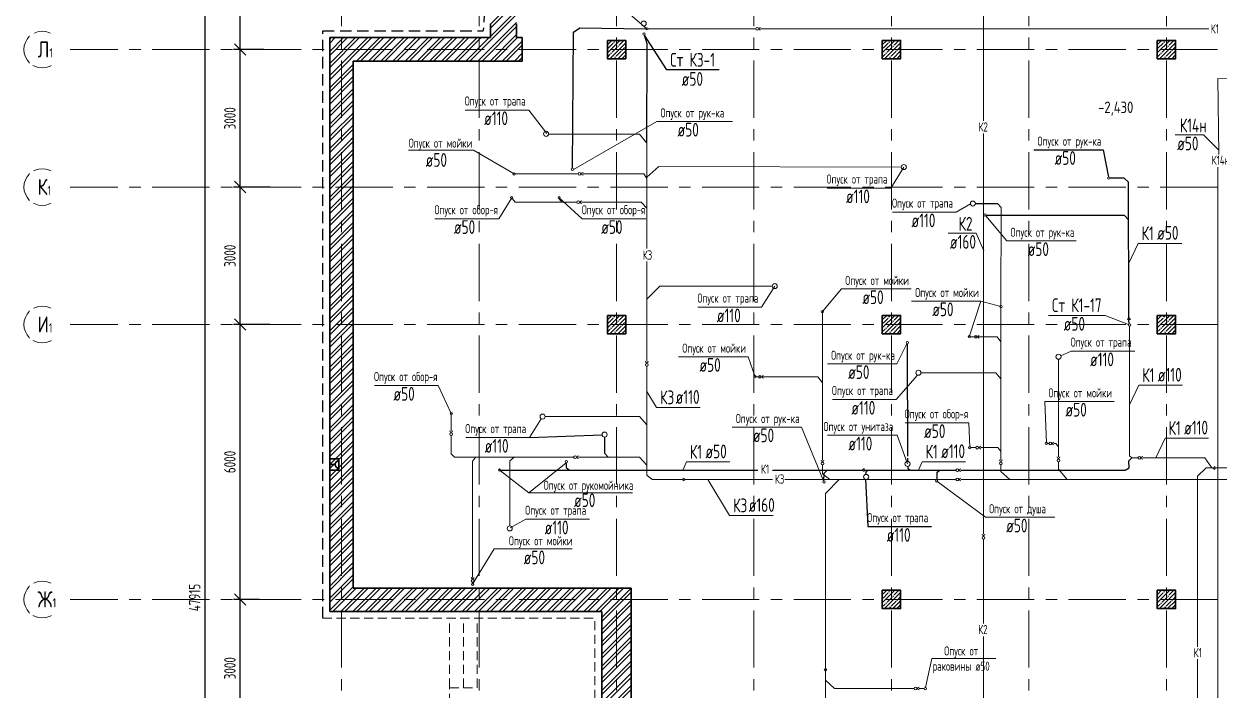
# Model space of a CAD drawing. Header units: millimetres. Extents: x -8689834 to 9419935, y -117443 to 166298.
# Drawn here: x -360106 to -334021, y 104623 to 119161 of the extents above; entities that cross this region are included whole.
import ezdxf
from ezdxf import colors
from ezdxf.entities.mleader import LeaderData, LeaderLine
from ezdxf.math import Vec2, Vec3

# ---------------------------------------------------------------- set-up
doc = ezdxf.new("R2010")
doc.units = ezdxf.units.MM
doc.header["$MEASUREMENT"] = 0
for name, pattern in [('ADSK_Штриховая_ш2 п1', [3, 2, -1]), ('CENTER', [2, 1.25, -0.25, 0.25, -0.25]), ('TRATTEGGIATA', [0.75, 0.5, -0.25])]:
    doc.linetypes.add(name, pattern=pattern)
doc.layers.get('0').update_dxf_attribs({"color": 250, "lineweight": 9})
for name, color, linetype, lineweight in [('АР_Колонны', 250, 'Continuous', 30), ('АР_Колонны Штрих', 250, 'Continuous', 5), ('АР_МосжилНии_Стены', 127, 'Continuous', 30), ('АР_Оси', 195, 'Continuous', 9), ('АР_Оси размеры', 164, 'Continuous', 9), ('АР_Отметки', 250, 'Continuous', 15), ('АР_тонкая линия', 250, 'Continuous', 0), ('АР_Штриховка кирпич', 250, 'Continuous', 9), ('ВК_канализация', 32, 'Continuous', 15), ('Подвал', 250, 'Continuous', 30)]:
    doc.layers.add(name, color=color, linetype=linetype, lineweight=lineweight)
doc.layers.add('АР_Кровля дорожки', color=245, linetype='Continuous')
doc.styles.add('ISOCPEUR', font='isocpeur.ttf', dxfattribs={"width": 0.7})
doc.styles.add('ГОСТ 2.304', font='isocpeur.ttf', dxfattribs={"width": 0.7})
doc.dimstyles.new('СПДС', dxfattribs={"dimscale": 100, "dimtxt": 2.5, "dimasz": 2.5, "dimexe": 1.5, "dimexo": 0, "dimgap": 1, "dimtad": 1, "dimdec": 0, "dimrnd": 1, "dimtxsty": 'ГОСТ 2.304', "dimblk": 'OBLIQUE', "dimcen": 2.5, "dimdle": 1.5, "dimadec": 0, "dimazin": 2, "dimtfac": 0.75, "dimtdec": 0, "dimtmove": 1, "dimatfit": 3, "dimfxl": 1, "dimtolj": 1, "dimarcsym": 1})

# ---------------------------------------------------------------- blocks, each defined once
blk = doc.blocks.new('_Oblique')
at = {"color": 0, "linetype": 'ByBlock', "lineweight": -2}
blk.add_line((-0.5, -0.5), (0.5, 0.5), dxfattribs=at)
blk = doc.blocks.new('*D4139')
at = {"layer": 'АР_Оси размеры', "color": 0, "lineweight": -2, "ltscale": 100, "transparency": 16777216}
for p, q in [((-355385, 103451), (-355385, 106751)), ((-354961, 106601), (-355535, 106601)), ((-354822, 103601), (-355535, 103601))]:
    blk.add_line(p, q, dxfattribs=at)
at = {"layer": 'АР_Оси размеры', "color": 0, "lineweight": -2, "ltscale": 100, "transparency": 16777216, "xscale": 250, "yscale": 250, "zscale": 250}
for p, rotation in [((-355385, 106601), 90), ((-355385, 103601), 270)]:
    blk.add_blockref('_Oblique', p, dxfattribs=dict(at, rotation=rotation))
at = {"layer": 'АР_Оси размеры', "color": 0, "ltscale": 100, "transparency": 16777216, "insert": (-355610, 105101), "char_height": 250, "attachment_point": 5, "rotation": 90, "style": 'ГОСТ 2.304'}
blk.add_mtext('\\A1;3000', dxfattribs=at)
blk = doc.blocks.new('*D4140')
at = {"layer": 'АР_Оси размеры', "color": 0, "lineweight": -2, "ltscale": 100, "transparency": 16777216}
for p, q in [((-355385, 106451), (-355385, 112751)), ((-354730, 112601), (-355535, 112601)), ((-354961, 106601), (-355535, 106601))]:
    blk.add_line(p, q, dxfattribs=at)
at = {"layer": 'АР_Оси размеры', "color": 0, "lineweight": -2, "ltscale": 100, "transparency": 16777216, "xscale": 250, "yscale": 250, "zscale": 250}
for p, rotation in [((-355385, 112601), 90), ((-355385, 106601), 270)]:
    blk.add_blockref('_Oblique', p, dxfattribs=dict(at, rotation=rotation))
at = {"layer": 'АР_Оси размеры', "color": 0, "ltscale": 100, "transparency": 16777216, "insert": (-355610, 109601), "char_height": 250, "attachment_point": 5, "rotation": 90, "style": 'ГОСТ 2.304'}
blk.add_mtext('\\A1;6000', dxfattribs=at)
blk = doc.blocks.new('*D4141')
at = {"layer": 'АР_Оси размеры', "color": 0, "lineweight": -2, "ltscale": 100, "transparency": 16777216}
for p, q in [((-354873, 115601), (-355535, 115601)), ((-355385, 112451), (-355385, 115751)), ((-354730, 112601), (-355535, 112601))]:
    blk.add_line(p, q, dxfattribs=at)
at = {"layer": 'АР_Оси размеры', "color": 0, "lineweight": -2, "ltscale": 100, "transparency": 16777216, "xscale": 250, "yscale": 250, "zscale": 250}
for p, rotation in [((-355385, 115601), 90), ((-355385, 112601), 270)]:
    blk.add_blockref('_Oblique', p, dxfattribs=dict(at, rotation=rotation))
at = {"layer": 'АР_Оси размеры', "color": 0, "ltscale": 100, "transparency": 16777216, "insert": (-355610, 114101), "char_height": 250, "attachment_point": 5, "rotation": 90, "style": 'ГОСТ 2.304'}
blk.add_mtext('\\A1;3000', dxfattribs=at)
blk = doc.blocks.new('*D4142')
at = {"layer": 'АР_Оси размеры', "color": 0, "lineweight": -2, "ltscale": 100, "transparency": 16777216}
for p, q in [((-355385, 115451), (-355385, 118751)), ((-354873, 118601), (-355535, 118601)), ((-354730, 115601), (-355535, 115601))]:
    blk.add_line(p, q, dxfattribs=at)
at = {"layer": 'АР_Оси размеры', "color": 0, "lineweight": -2, "ltscale": 100, "transparency": 16777216, "xscale": 250, "yscale": 250, "zscale": 250}
for p, rotation in [((-355385, 118601), 90), ((-355385, 115601), 270)]:
    blk.add_blockref('_Oblique', p, dxfattribs=dict(at, rotation=rotation))
at = {"layer": 'АР_Оси размеры', "color": 0, "ltscale": 100, "transparency": 16777216, "insert": (-355610, 117101), "char_height": 250, "attachment_point": 5, "rotation": 90, "style": 'ГОСТ 2.304'}
blk.add_mtext('\\A1;3000', dxfattribs=at)
blk = doc.blocks.new('*D4143')
at = {"layer": 'АР_Оси размеры', "color": 0, "lineweight": -2, "ltscale": 100, "transparency": 16777216}
for p, q in [((-354725, 121601), (-355535, 121601)), ((-355385, 118451), (-355385, 121751)), ((-354873, 118601), (-355535, 118601))]:
    blk.add_line(p, q, dxfattribs=at)
at = {"layer": 'АР_Оси размеры', "color": 0, "lineweight": -2, "ltscale": 100, "transparency": 16777216, "xscale": 250, "yscale": 250, "zscale": 250}
for p, rotation in [((-355385, 121601), 90), ((-355385, 118601), 270)]:
    blk.add_blockref('_Oblique', p, dxfattribs=dict(at, rotation=rotation))
at = {"layer": 'АР_Оси размеры', "color": 0, "ltscale": 100, "transparency": 16777216, "insert": (-355610, 120101), "char_height": 250, "attachment_point": 5, "rotation": 90, "style": 'ГОСТ 2.304'}
blk.add_mtext('\\A1;3000', dxfattribs=at)
blk = doc.blocks.new('*D4146')
at = {"layer": 'АР_Оси размеры', "color": 0, "lineweight": -2, "ltscale": 100, "transparency": 16777216}
for p, q in [((-356155, 130751), (-356155, 82536)), ((-356211, 130601), (-356005, 130601)), ((-356211, 82686), (-356005, 82686))]:
    blk.add_line(p, q, dxfattribs=at)
at = {"layer": 'АР_Оси размеры', "color": 0, "lineweight": -2, "ltscale": 100, "transparency": 16777216, "xscale": 250, "yscale": 250, "zscale": 250}
for p, rotation in [((-356155, 130601), 90), ((-356155, 82686), 270)]:
    blk.add_blockref('_Oblique', p, dxfattribs=dict(at, rotation=rotation))
at = {"layer": 'АР_Оси размеры', "color": 0, "ltscale": 100, "transparency": 16777216, "insert": (-356380, 106643), "char_height": 250, "attachment_point": 5, "rotation": 90, "style": 'ГОСТ 2.304'}
blk.add_mtext('\\A1;47915', dxfattribs=at)
blk = doc.blocks.new('_DotSmall')
at = {"color": 0, "linetype": 'ByBlock', "const_width": 0.5}
blk.add_lwpolyline([(-0.0625, 0, 1), (0.0625, 0, 1)], format="xyb", close=True, dxfattribs=at)
blk = doc.blocks.new('Подложка')
at = {"layer": 'АР_Колонны Штрих', "ltscale": 100}
h = blk.add_hatch(dxfattribs=at)
h.set_pattern_fill('ANSI35', scale=500)
h.set_pattern_definition([(45, (-1304424.17, 158672.16), (-88.388348, 88.388348), []), (45, (-1304335.78, 158672.16), (-88.388348, 88.388348), [156.25, -31.25, 0, -31.25])])
h.paths.add_polyline_path([(-346972.07, 118800.68), (-347372.07, 118800.68), (-347372.07, 118400.68), (-346972.07, 118400.68)])
h = blk.add_hatch(dxfattribs=at)
h.set_pattern_fill('ANSI35', scale=500)
h.set_pattern_definition([(45, (-1298424.17, 158672.16), (-88.388348, 88.388348), []), (45, (-1298335.78, 158672.16), (-88.388348, 88.388348), [156.25, -31.25, 0, -31.25])])
h.paths.add_polyline_path([(-340972.07, 118800.68), (-341372.07, 118800.68), (-341372.07, 118400.68), (-340972.07, 118400.68)])
h = blk.add_hatch(dxfattribs=at)
h.set_pattern_fill('ANSI35', scale=500)
h.set_pattern_definition([(45, (-1292424.17, 158672.16), (-88.388348, 88.388348), []), (45, (-1292335.78, 158672.16), (-88.388348, 88.388348), [156.25, -31.25, 0, -31.25])])
h.paths.add_polyline_path([(-334972.07, 118800.68), (-335372.07, 118800.68), (-335372.07, 118400.68), (-334972.07, 118400.68)])
h = blk.add_hatch(dxfattribs=at)
h.set_pattern_fill('ANSI35', scale=500)
h.set_pattern_definition([(45, (-1304424.17, 152672.16), (-88.388348, 88.388348), []), (45, (-1304335.78, 152672.16), (-88.388348, 88.388348), [156.25, -31.25, 0, -31.25])])
h.paths.add_polyline_path([(-346972.07, 112800.68), (-347372.07, 112800.68), (-347372.07, 112400.68), (-346972.07, 112400.68)])
h = blk.add_hatch(dxfattribs=at)
h.set_pattern_fill('ANSI35', scale=500)
h.set_pattern_definition([(45, (-1298424.17, 152672.16), (-88.388348, 88.388348), []), (45, (-1298335.78, 152672.16), (-88.388348, 88.388348), [156.25, -31.25, 0, -31.25])])
h.paths.add_polyline_path([(-340972.07, 112800.68), (-341372.07, 112800.68), (-341372.07, 112400.68), (-340972.07, 112400.68)])
h = blk.add_hatch(dxfattribs=at)
h.set_pattern_fill('ANSI35', scale=500)
h.set_pattern_definition([(45, (-1292424.17, 152672.16), (-88.388348, 88.388348), []), (45, (-1292335.78, 152672.16), (-88.388348, 88.388348), [156.25, -31.25, 0, -31.25])])
h.paths.add_polyline_path([(-334972.07, 112800.68), (-335372.07, 112800.68), (-335372.07, 112400.68), (-334972.07, 112400.68)])
h = blk.add_hatch(dxfattribs=at)
h.set_pattern_fill('ANSI35', scale=500)
h.set_pattern_definition([(45, (-1298424.17, 146672.16), (-88.388348, 88.388348), []), (45, (-1298335.78, 146672.16), (-88.388348, 88.388348), [156.25, -31.25, 0, -31.25])])
h.paths.add_polyline_path([(-340972.07, 106800.68), (-341372.07, 106800.68), (-341372.07, 106400.68), (-340972.07, 106400.68)])
h = blk.add_hatch(dxfattribs=at)
h.set_pattern_fill('ANSI35', scale=500)
h.set_pattern_definition([(45, (-1292424.17, 146672.16), (-88.388348, 88.388348), []), (45, (-1292335.78, 146672.16), (-88.388348, 88.388348), [156.25, -31.25, 0, -31.25])])
h.paths.add_polyline_path([(-334972.07, 106800.68), (-335372.07, 106800.68), (-335372.07, 106400.68), (-334972.07, 106400.68)])
at = {"layer": 'АР_Штриховка кирпич', "ltscale": 100}
h = blk.add_hatch(dxfattribs=at)
h.set_pattern_fill('ANSI32', scale=500)
h.paths.add_polyline_path([(-347172.07, 124324.5), (-347174.02, 124322.55), (-347452.15, 124600.68), (-347174.02, 124888.24), (-346891.18, 124605.39)], flags=16)
edge = h.paths.add_edge_path()
edge.add_line((-349232.07, 118860.68), (-349355.37, 118860.68))
edge.add_line((-349355.37, 118860.68), (-349355.37, 119160.68))
edge.add_arc((-341163.87, 118592.48), 8211.19, 93.967965, 176.032035, ccw=False)
edge.add_line((-341732.07, 126783.98), (-341732.07, 127350.91))
edge.add_arc((-341172.12, 118600.82), 8767.98, 93.661589, 123.745076)
edge.add_arc((-341172.07, 118600.68), 8768.12, 123.744822, 152.844957)
edge.add_arc((-341172.07, 118600.68), 8768.12, 152.844957, 176.338157)
edge.add_line((-349922.29, 119160.68), (-349922.29, 118860.68))
edge.add_line((-349922.29, 118860.68), (-353432.07, 118860.82))
edge.add_line((-353432.07, 118860.82), (-353432.07, 116760.02))
edge.add_line((-353432.07, 116760.02), (-353313.16, 116760.02))
edge.add_line((-353313.16, 116760.02), (-353313.16, 116644.08))
edge.add_line((-353313.16, 116644.08), (-352922.07, 116644.08))
edge.add_line((-352922.07, 116644.08), (-352922.07, 118350.68))
edge.add_line((-352922.07, 118350.68), (-349232.07, 118350.41))
edge.add_line((-349232.07, 118350.41), (-349232.07, 118860.68))
h = blk.add_hatch(dxfattribs=at)
h.set_pattern_fill('ANSI32', scale=500)
h.paths.add_polyline_path([(-352922.07, 116711.02), (-353313.16, 116711.02), (-353313.16, 116776.02), (-353432.07, 116776.02), (-353432.07, 107137.25), (-352922.07, 107137.25)])
h = blk.add_hatch(dxfattribs=at)
h.set_pattern_fill('ANSI32', scale=500)
h.paths.add_polyline_path([(-352922.07, 107275.68), (-353313.16, 107275.68), (-353313.16, 107340.68), (-353432.07, 107340.68), (-353432.07, 106340.68), (-347492.19, 106340.68), (-346852.19, 106850.68), (-352922.07, 106850.68)])
h = blk.add_hatch(dxfattribs=at)
h.set_pattern_fill('ANSI32', scale=500)
h.paths.add_polyline_path([(-347492.24, 102840.39), (-346852.14, 102840.39), (-346852.07, 106850.68), (-347492.19, 106340.68)])
h.paths.add_polyline_path([(-347492.1, 89148.64), (-346852.07, 89148.64), (-346852.14, 101675.39), (-347492.24, 101675.39)])
h.paths.add_polyline_path([(-346852.06, 87848.64), (-347492.08, 87848.64), (-347492.07, 83698.48), (-346852.07, 83698.48)])
at = {"color": 7, "linetype": 'TRATTEGGIATA', "ltscale": 500}
for p, q in [((-353582.07, 106190.68), (-353582.07, 119010.68)), ((-353582.07, 119010.68), (-350080.77, 119010.68))]:
    blk.add_line(p, q, dxfattribs=at)
blk.add_arc((-341172.07, 118600.68), 8918.12, 92.635033, 177.364966, dxfattribs=at)
at = {"layer": 'АР_Колонны', "color": 7, "ltscale": 100}
for points in [[(-347372.07, 118800.68), (-346972.07, 118800.68), (-346972.07, 118400.68), (-347372.07, 118400.68)], [(-341372.07, 118800.68), (-340972.07, 118800.68), (-340972.07, 118400.68), (-341372.07, 118400.68)], [(-335372.07, 118800.68), (-334972.07, 118800.68), (-334972.07, 118400.68), (-335372.07, 118400.68)], [(-347372.07, 112800.68), (-346972.07, 112800.68), (-346972.07, 112400.68), (-347372.07, 112400.68)], [(-341372.07, 112800.68), (-340972.07, 112800.68), (-340972.07, 112400.68), (-341372.07, 112400.68)], [(-335372.07, 112800.68), (-334972.07, 112800.68), (-334972.07, 112400.68), (-335372.07, 112400.68)], [(-341372.07, 106800.68), (-340972.07, 106800.68), (-340972.07, 106400.68), (-341372.07, 106400.68)], [(-335372.07, 106800.68), (-334972.07, 106800.68), (-334972.07, 106400.68), (-335372.07, 106400.68)]]:
    blk.add_lwpolyline(points, close=True, dxfattribs=at)
at = {"layer": 'АР_МосжилНии_Стены', "color": 7, "ltscale": 100}
for p, q in [((-353432.07, 116499.05), (-353432.07, 118860.68)), ((-353432.07, 118860.68), (-349922.29, 118860.68)), ((-349355.37, 118860.68), (-349232.07, 118860.68)), ((-349232.07, 118350.68), (-349232.07, 118860.68)), ((-352922.07, 116564.05), (-352922.07, 118350.68)), ((-352922.07, 118350.68), (-349232.07, 118350.68)), ((-353432.07, 107095.23), (-353432.07, 116776.02)), ((-352922.07, 107160.23), (-352922.07, 116711.02)), ((-353432.07, 106340.68), (-353432.07, 107340.68)), ((-352922.07, 106850.68), (-352922.07, 107275.68)), ((-352922.07, 106850.68), (-346852.19, 106850.68)), ((-346852.19, 102840.39), (-346852.19, 106850.68)), ((-353432.07, 106340.68), (-347492.19, 106340.68)), ((-347492.19, 102840.39), (-347492.19, 106340.68))]:
    blk.add_line(p, q, dxfattribs=at)
for points in [[(-349922.29, 119160.68), (-349922.29, 118860.68)], [(-349355.37, 119160.68), (-349355.37, 118860.68)]]:
    blk.add_lwpolyline(points, dxfattribs=at)
blk.add_lwpolyline([(-353232.52, 109420.72), (-353232.52, 109671.05), (-353432.07, 109671.05), (-353432.07, 109420.72)], close=True, dxfattribs=at)
at = {"layer": 'АР_Оси', "color": 7, "linetype": 'CENTER', "ltscale": 1000}
for p, q in [((-353172.07, 134363.15), (-353172.07, 78630.8)), ((-350172.07, 134363.15), (-350172.07, 78630.8)), ((-347172.07, 134363.15), (-347172.07, 78630.8)), ((-344172.07, 134363.15), (-344172.07, 78630.8)), ((-341172.07, 134363.15), (-341172.07, 78630.8)), ((-338172.07, 134363.15), (-338172.07, 78630.8)), ((-335172.07, 134363.15), (-335172.07, 78630.8)), ((-359305.77, 118600.68), (-276127.36, 118600.68)), ((-359305.77, 115600.68), (-276127.36, 115600.68)), ((-359305.77, 112600.68), (-276127.36, 112600.68)), ((-359305.77, 106600.68), (-276127.36, 106600.68))]:
    blk.add_line(p, q, dxfattribs=at)
at = {"layer": 'АР_Оси', "color": 7, "ltscale": 0.5}
for centre in [(-359705.77, 118600.68), (-359705.77, 115600.68), (-359705.77, 112600.68), (-359705.77, 106600.68)]:
    blk.add_circle(centre, 400, dxfattribs=at)
at = {"layer": 'АР_тонкая линия', "color": 7, "linetype": 'ADSK_Штриховая_ш2 п1', "ltscale": 100}
for p in [(-353582.07, 106190.68), (-347642.19, 103230.27, 0.38)]:
    blk.add_line(p, (-347642.19, 106190.68, 0), dxfattribs=at)
for points in [[(-350814.02, 104676.25), (-350814.02, 106175.62)], [(-350814.02, 101345.36), (-350814.02, 104676.25), (-350212.88, 104676.25), (-350212.88, 106175.62)], [(-350513.45, 104676.25), (-350513.45, 106175.62)]]:
    blk.add_lwpolyline(points, dxfattribs=at)
at = {"layer": 'Подвал', "color": 7, "ltscale": 100}
blk.add_line((-353313.25, 109545.88), (-353432.07, 109545.88), dxfattribs=at)
blk.add_arc((-353232.52, 109545.88), 80.73, 90, 270, dxfattribs=at)
at = {"layer": 'АР_Оси размеры', "color": 7, "ltscale": 100}
for base, p1, p2, picture, middle in [((-356155.32, 82685.68), (-356211.13, 130600.68), (-356211.13, 82685.68), '*D4146', (-356380.32, 106643.18)), ((-355384.75, 121600.68), (-354873.49, 118600.68), (-354725.31, 121600.68), '*D4143', (-355609.75, 120100.68)), ((-355384.75, 118600.68), (-354730.48, 115600.68), (-354873.49, 118600.68), '*D4142', (-355609.75, 117100.68)), ((-355384.75, 115600.68), (-354730.48, 112600.68), (-354873.49, 115600.68), '*D4141', (-355609.75, 114100.68)), ((-355384.75, 112600.68), (-354961.27, 106600.68), (-354730.48, 112600.68), '*D4140', (-355609.75, 109600.68)), ((-355384.75, 106600.68), (-354821.78, 103600.68), (-354961.27, 106600.68), '*D4139', (-355609.75, 105100.68))]:
    dim = blk.add_linear_dim(base=base, p1=p1, p2=p2, angle=90, dimstyle='СПДС', dxfattribs=at)
    dim.commit()
    dim.dimension.update_dxf_attribs({"geometry": picture, "text_midpoint": middle})
at = {"layer": 'АР_Отметки', "color": 7}
ml = blk.add_multileader_mtext('Standard', dxfattribs=at)
ml.set_content('{\\W0.8;-2,430}', color=7, style='ISOCPEUR')
ml.set_leader_properties(color=256, linetype='Continuous', lineweight=-1)
ml.set_arrow_properties(name='DOTSMALL')
ml.build(insert=Vec2(0, 0))
ml.multileader.update_dxf_attribs({"has_text_frame": 1, "text_left_attachment_type": 4, "text_right_attachment_type": 4, "dogleg_length": 100, "arrow_head_size": 180})
ctx = ml.context
ctx.base_point, ctx.char_height, ctx.arrow_head_size, ctx.landing_gap_size, ctx.plane_origin = Vec3(-336711.89, 117132.66), 250, 180, 50, Vec3(-335659.19, 115477.48)
ctx.left_attachment, ctx.right_attachment = 4, 4
notes = []
notes.append((ctx, [(0, (0, 0, 0), (0, 0), (1, 0), 1, [])]))
ctx.mtext.insert, ctx.mtext.width, ctx.mtext.line_spacing_style, ctx.mtext.flow_direction = Vec3(-336661.89, 117465.99), 852.697, 2, 5
for ctx, leaders in notes:
    for number, flags, end, landing, length, lines in leaders:
        leader = LeaderData()
        leader.index, (leader.has_last_leader_line, leader.has_dogleg_vector, leader.attachment_direction) = number, flags
        leader.last_leader_point, leader.dogleg_vector, leader.dogleg_length = Vec3(end), Vec3(landing), length
        for number, points, colour, breaks in lines:
            line = LeaderLine()
            line.index, line.vertices, line.color, line.breaks = number, Vec3.list(points), colors.encode_raw_color(colour), breaks
            leader.lines.append(line)
        ctx.leaders.append(leader)
at = {"layer": 'АР_Оси', "color": 7, "char_height": 350, "width": 528.8202, "attachment_point": 1, "line_spacing_factor": 1.149209, "style": 'ГОСТ 2.304', "bg_fill": 2}
for s, insert in [('{\\W0.8;Л\\H0.57143x;1}', (-359805.59, 118778.46)), ('{\\W0.8;К\\H0.57143x;1}', (-359805.59, 115778.46)), ('{\\W0.8;И\\H0.57143x;1}', (-359805.59, 112778.46)), ('{\\W0.8;Ж\\H0.57143x;1}', (-359805.59, 106778.46))]:
    blk.add_mtext(s, dxfattribs=dict(at, insert=insert))

msp = doc.modelspace()

# ---------------------------------------------------------------- block references
at = {"layer": 'АР_Кровля дорожки', "color": 7}
msp.add_blockref('Подложка', (0, 0), dxfattribs=at)

# ---------------------------------------------------------------- next in the draw order: linework, layer by layer
at = {"layer": 'АР_Кровля дорожки', "color": 244, "ltscale": 500, "true_color": 0x991b1e}
for points in [[(-348135.2, 116015), (-348114.6, 118982.3), (-347971.6, 119073.6), (-346534.5, 119053.2)], [(-335987.8, 112755.4), (-335996.3, 115704.6), (-336095.3, 115792.9), (-336404.3, 115792.6)], [(-339106.7, 114990.7), (-336089.6, 114986.4), (-335993.9, 114881)], [(-335987.4, 112612.4), (-335987.7, 112708)], [(-340830.1, 112177.8), (-340822.1, 109729.5)], [(-340822, 109682.1), (-340821.8, 109613.2)], [(-339656.8, 109424.5), (-336070.7, 109424.8), (-335985.7, 109476.5), (-335987.9, 109624.6), (-335925.4, 109690.9)], [(-349725.7, 109423), (-344086.1, 109423.8)], [(-343769.1, 109423.8), (-341814, 109424.1)], [(-342646, 109189.5), (-342644, 109359.4), (-342578.4, 109424)], [(-341766.7, 109424.1), (-339764.2, 109424.3)], [(-340817.5, 109503.3), (-340817.2, 109466.3), (-340765.8, 109424.2)], [(-340174.7, 109208.3), (-340173.2, 109378.3), (-340118.3, 109424.3)]]:
    msp.add_lwpolyline(points, dxfattribs=at)
at = {"layer": 'АР_Кровля дорожки', "color": 30, "ltscale": 500, "true_color": 0xf26722}
for points in [[(-346510.3, 116557.7), (-346505.1, 118723.6), (-346564.9, 118914.8)], [(-339339.9, 115240.4), (-338860.8, 115238.8), (-338780.8, 115152.2)], [(-347432.9, 110143), (-347432.5, 109793.8), (-347351.4, 109705.8)]]:
    msp.add_lwpolyline(points, dxfattribs=at)
at = {"layer": 'АР_Кровля дорожки', "color": 7, "ltscale": 500}
for points in [[(-344932.8, 118156), (-346077.6, 118156), (-346559, 118917.5)], [(-338065.7, 116415), (-336550.3, 116415), (-336434, 115818.8)], [(-349072.8, 110133.1), (-347487.9, 110195.9)]]:
    msp.add_lwpolyline(points, dxfattribs=at)
at = {"layer": 'АР_Кровля дорожки', "color": 244, "ltscale": 500, "true_color": 0x991b1e}
for points, elevation in [([(-348272.4, 109580.7), (-348273.5, 109482.4), (-348198.4, 109423.2)], 0), ([(-341727.7, 109330.7), (-341727.5, 109380.3), (-341689, 109424.1)], 171.1)]:
    msp.add_lwpolyline(points, dxfattribs=dict(at, elevation=elevation))
at = {"layer": 'АР_Кровля дорожки', "color": 7, "ltscale": 500, "elevation": 171.1}
msp.add_lwpolyline([(-341738.6, 109222.7), (-341689.3, 108190.4), (-340299.2, 108190.4)], dxfattribs=at)
at = {"layer": 'ВК_канализация', "color": 18, "lineweight": 13, "ltscale": 500, "true_color": 0x000000}
for points in [[(-348377.4, 119671.3), (-347232.5, 119671.3), (-346509.5, 119052.9)], [(-348110.8, 115985.7), (-346293.9, 117032.8), (-344642.4, 117032.8)], [(-341148.3, 115053.1), (-339758.1, 115053.1), (-339449.7, 115236.2)], [(-339115.6, 114971.7), (-338653.3, 114426.8), (-337138, 114426.8)], [(-339937.7, 114591.7), (-339320.7, 114591.7), (-339153, 114206.6)], [(-334837.2, 114371.1), (-335789.7, 114371.1), (-335992.5, 113943.2)], [(-345396, 112980.5), (-344005.8, 112980.5), (-343719.6, 113438.3)], [(-342679.2, 112882.1), (-342260.7, 113376.7), (-340745.4, 113376.7)], [(-338783.3, 112992.4), (-339220, 113112.2), (-340735.3, 113112.2)], [(-339220, 113112.2), (-339472.4, 112334.5)], [(-337744.8, 112800.4), (-336510.8, 112800.4), (-335997.8, 112600.1)], [(-335956.2, 112708.1), (-336019.2, 112707.9), (-335987.9, 112755.4), (-335956.2, 112708.1)], [(-340838.9, 112180.1), (-341055, 111743.3), (-342570.3, 111743.3)], [(-335861.1, 112019.5), (-337251.2, 112019.5), (-337476.3, 111920.6)], [(-344149.9, 111461.3), (-344301, 111898.8), (-345816.3, 111898.8)], [(-342460.3, 110964.3), (-341070.1, 110964.3), (-340606.8, 111498.2)], [(-345345.7, 110790.1), (-346298.2, 110790.1), (-346510.3, 111141.3)], [(-334823.3, 111275.7), (-335775.8, 111275.7), (-335978.6, 110847.7)], [(-337784.6, 110014.8), (-337827.6, 110922.3), (-336312.3, 110922.3)], [(-350462.9, 110133.1), (-349072.8, 110133.1), (-348815.7, 110544.3)], [(-342653, 109187.7), (-343135, 110362.5), (-344650.3, 110362.5)], [(-340821.6, 109558.2), (-341050.3, 110184), (-342565.7, 110184)], [(-334249.5, 110121.3), (-335202, 110121.3), (-335404.9, 109693.3)], [(-344695.8, 109601.3), (-345648.4, 109601.3), (-345727.6, 109419.4)], [(-334117.1, 109501.7), (-334117.1, 109438.7), (-334164.4, 109470.2), (-334117.1, 109501.7)], [(-343751.9, 108432.2), (-344704.5, 108432.2), (-345178.8, 109217.9)], [(-347763.8, 108352.1), (-349154, 108352.1), (-349491.1, 108167.1)]]:
    msp.add_lwpolyline(points, dxfattribs=at)
at = {"layer": 'ВК_канализация', "color": 6, "lineweight": 13, "ltscale": 500}
for points in [[(-339161.7, 119540.9), (-339161.7, 117048.9)], [(-339161.7, 116766.6), (-339161.7, 108024.6)], [(-339161.7, 107977.8), (-339161.7, 107994.6)], [(-339161.7, 107917.8), (-339161.7, 106075)], [(-339161.7, 105792.6), (-339161.7, 95728.2)]]:
    msp.add_lwpolyline(points, dxfattribs=at)
at = {"layer": 'ВК_канализация', "color": 244, "lineweight": 13, "ltscale": 500, "true_color": 0x991b1e}
for points in [[(-346484.5, 119052.9), (-344133.7, 119052.9)], [(-344073.7, 119052.9), (-344057, 119052.9)], [(-344027, 119052.9), (-334245.7, 119052.9)], [(-335974.5, 112566), (-335974.5, 109734.3)], [(-335974.5, 109734.3), (-335925.4, 109690.9)], [(-335925.4, 109690.9), (-335792.2, 109690.9)], [(-335732.2, 109690.9), (-335715.5, 109690.9)], [(-335685.5, 109690.9), (-334597.6, 109690.9)], [(-334597.6, 109690.9), (-334335.6, 109690.9), (-334178.9, 109470.2)], [(-339704.2, 109424.4), (-339687.4, 109424.4)], [(-334306, 109470.2), (-334493.9, 109291.6)], [(-334306, 109470.2), (-334164.4, 109470.2)], [(-334117.1, 109470.2), (-332350.9, 109470.2)], [(-334493.9, 105570.8), (-334493.9, 109291.6)], [(-334493.9, 99404.6), (-334493.9, 105295)]]:
    msp.add_lwpolyline(points, dxfattribs=at)
at = {"layer": 'ВК_канализация', "color": 152, "lineweight": 13, "ltscale": 500, "true_color": 0x2776bb}
for points in [[(-334026.9, 116307.9), (-334048.4, 117966.9), (-318291.1, 117965.7)], [(-334051.4, 97289.1), (-334051.4, 116037.2)]]:
    msp.add_lwpolyline(points, dxfattribs=at)
at = {"layer": 'ВК_канализация', "color": 18, "lineweight": 13, "ltscale": 500, "true_color": 0x000000}
for points, elevation in [([(-350475.5, 117281.4), (-349085.4, 117281.4), (-348695.5, 116771.4)], 0), ([(-334977.3, 116739), (-334360.3, 116739), (-334024.9, 116403.7)], -0.6), ([(-351708.6, 116402.7), (-350294.6, 116402.7), (-349408.5, 115886.3)], 0), ([(-342578.1, 115578.2), (-341187.9, 115578.2), (-340901.7, 116036.1)], -78.2), ([(-351134.4, 114908.1), (-349744.3, 114908.1), (-349458, 115365.9)], 171.1), ([(-351134.4, 114908.1), (-349744.3, 114908.1), (-349458, 115365.9)], 171.1), ([(-348424.1, 115365.9), (-347919.2, 114908.1), (-346529, 114908.1)], 171.1), ([(-352453.8, 111268.5), (-351063.7, 111268.5), (-350778.3, 110659)], 171.1), ([(-340871.8, 110454.5), (-339481.7, 110454.5), (-339462.3, 109914.1)], 171.1), ([(-349088.3, 108926.9), (-348272.4, 109580.7)], 0), ([(-339552.4, 109606.1), (-340505, 109606.1), (-340584.1, 109424.2)], 0), ([(-349705.9, 109407.6), (-349088.3, 108926.9), (-346825.4, 108929.6)], 0), ([(-341766.7, 109455.6), (-341766.7, 109392.6), (-341814, 109424.1), (-341766.7, 109455.6)], 5.1), ([(-345695.6, 109249.4), (-345695.6, 109186.4), (-345743, 109217.9), (-345695.6, 109249.4)], 5.1), ([(-340183, 109184.7), (-339121.3, 108395.1), (-337606, 108395.1)], 0), ([(-350312, 106932.9), (-349841.7, 107708.8), (-348141.4, 107708.8)], 0), ([(-340429.9, 104681.7), (-340287.7, 105310), (-338897.5, 105310)], 5.1), ([(-342642.4, 105083.2), (-342579.4, 105083.2), (-342610.9, 105035.8), (-342642.4, 105083.2)], 5.1)]:
    msp.add_lwpolyline(points, dxfattribs=dict(at, elevation=elevation))
at = {"layer": 'ВК_канализация', "color": 30, "lineweight": 13, "ltscale": 500, "true_color": 0xf26722}
for points, elevation in [([(-348655.3, 116751.6), (-346667.8, 116751.6), (-346510.3, 116557.7)], 0), ([(-349383.5, 115886.3), (-348009.8, 115886.3)], 0), ([(-347949.8, 115886.3), (-347933.1, 115886.3)], 0), ([(-347903.1, 115886.3), (-346576.1, 115886.3), (-346510.3, 115784.5)], 0), ([(-340956.7, 116036.2), (-346249.8, 116051.4), (-346510.3, 115813.5)], -78.2), ([(-349443.1, 115345.9), (-349387.6, 115271.5), (-348039.2, 115271.5)], 171.1), ([(-348424.7, 115340.9), (-348365.4, 115271.5)], 171.1), ([(-347979.2, 115271.5), (-347962.5, 115271.5)], 171.1), ([(-347932.5, 115271.5), (-346630.9, 115271.5), (-346510.3, 115140.3)], 171.1), ([(-344124.9, 111461.3), (-342777.9, 111461.3), (-342679.2, 111330.7)], -171.1), ([(-344013.9, 111461.3), (-343997.2, 111461.3)], -171.1), ([(-340677.3, 104657.4), (-342413.2, 104657.4), (-342610.9, 104842)], 5.1), ([(-340617.3, 104657.4), (-340600.6, 104657.4)], 5.1), ([(-340460.4, 104657.4), (-340570.6, 104657.4)], 5.1)]:
    msp.add_lwpolyline(points, dxfattribs=dict(at, elevation=elevation))
for points in [[(-346510.3, 116557.7), (-346510.3, 114256.2)], [(-338780.8, 115152.2), (-338781.8, 113017.4)], [(-346510.3, 113977), (-346510.3, 111797.6)], [(-343774.6, 113438.3), (-346230.4, 113438.3), (-346510.3, 113153.3)], [(-338781.8, 112967.5), (-338783.3, 109648.7)], [(-342679.2, 112882.1), (-342679.2, 109642)], [(-339447.4, 112334.2), (-338862.3, 112334.7), (-338783.3, 112226.4)], [(-339300.9, 112334.3), (-339284.1, 112334.3)], [(-346510.3, 111750.8), (-346510.3, 111767.6)], [(-346510.3, 111690.8), (-346510.3, 109310)], [(-337526.6, 111843.5), (-337526.6, 109709.9)], [(-340529.5, 111548.9), (-338895.8, 111547.1), (-338782.5, 111412)], [(-350778.3, 110659), (-350778.3, 110282.8)], [(-348731.5, 110590.9), (-346668.5, 110590.9), (-346510.3, 110411.8)], [(-350778.3, 110236.1), (-350778.3, 110252.8)], [(-350778.3, 110176.1), (-350778.3, 109991.1), (-350778.3, 109775.6)], [(-339437.3, 109914.1), (-339329.1, 109914.1)], [(-339269.1, 109914.1), (-339252.4, 109914.1)], [(-339222.4, 109914.1), (-338851.4, 109914.1), (-338783.3, 109826.5)], [(-337768.7, 110006.7), (-337735.1, 110006.7)], [(-337675.1, 110006.7), (-337658.4, 110006.7)], [(-337631.6, 110006.7), (-337588, 110006.7), (-337526.6, 109928.9)], [(-350778.3, 109775.6), (-350710.5, 109705.8)], [(-350710.5, 109705.8), (-348107.6, 109705.8)], [(-350312, 107081.4), (-350312, 109620.2), (-350242, 109705.8)], [(-349500.6, 108206.9), (-349500.6, 109627.1), (-349409, 109705.8)], [(-348047.6, 109705.8), (-348030.8, 109705.8)], [(-348000.8, 109705.8), (-346672.8, 109705.8), (-346510.3, 109534.2)], [(-342679.2, 109595.3), (-342679.2, 109612)], [(-338783.3, 109602), (-338783.3, 109618.7)], [(-337526.6, 109663.2), (-337526.6, 109679.9)], [(-337526.6, 109603.2), (-337526.6, 109443.4), (-337335.6, 109217.9)], [(-346510.3, 109310), (-346392.3, 109217.9)], [(-342679.2, 109535.3), (-342679.2, 109346.1), (-342515.5, 109217.9)], [(-338783.3, 109542), (-338783.3, 109393.6), (-338586, 109217.9)], [(-345743, 109217.9), (-346392.3, 109217.9)], [(-343770.3, 109217.9), (-345695.6, 109217.9)], [(-339764.2, 109217.9), (-343497.5, 109217.9)], [(-342610.9, 105083.2), (-342610.9, 108912.7), (-342314.7, 109217.9)], [(-339704.2, 109217.9), (-339687.5, 109217.9)], [(-332328.7, 109217.9), (-339656.3, 109217.9)], [(-350312, 107034.6), (-350312, 107051.4)], [(-350312, 106957.9), (-350312, 106974.6)], [(-342610.9, 103943.4), (-342610.9, 105035.8)]]:
    msp.add_lwpolyline(points, dxfattribs=at)
at = {"layer": 'ВК_канализация', "color": 6, "lineweight": 13, "ltscale": 500}
for centre, radius in [((-346578.4, 119168.7), 55), ((-339161.7, 107947.8), 30)]:
    msp.add_circle(centre, radius, dxfattribs=at)
at = {"layer": 'ВК_канализация', "color": 30, "lineweight": 13, "ltscale": 500, "true_color": 0xf26722}
for centre, radius in [((-346572.4, 118938.6), 25), ((-348709.4, 116761.6), 55), ((-340901.7, 116036.1, -78.2), 55), ((-349408.5, 115886.3, 0), 25), ((-347979.8, 115886.3, 0), 30), ((-349458, 115365.9, 171.1), 25), ((-348424.1, 115365.9, 171.1), 25), ((-348009.2, 115271.5, 171.1), 30), ((-339394.9, 115240.6), 55), ((-339131.7, 114990.8), 25), ((-343719.6, 113438.3), 55), ((-338783.3, 112992.4), 25), ((-342679.2, 112882.1, -171.1), 25), ((-339472.4, 112334.5), 25), ((-339330.9, 112334.3), 30), ((-337526.6, 111898.5), 55), ((-346510.3, 111720.8), 30), ((-344149.9, 111461.3, -171.1), 25), ((-344043.9, 111461.3, -171.1), 30), ((-340584.5, 111548.5, 171.1), 55), ((-350778.3, 110659), 25), ((-348786.5, 110590.9), 55), ((-350778.3, 110206.1), 30), ((-347433, 110198), 55), ((-339462.3, 109914.1), 25), ((-339299.1, 109914.1), 30), ((-337793.7, 110006.7), 25), ((-337705.1, 110006.7), 30), ((-348077.6, 109705.8), 30), ((-342679.2, 109565.3), 30), ((-338783.3, 109572), 30), ((-337526.6, 109633.2), 30), ((-339734.2, 109217.9), 30), ((-349502.7, 108151.9), 55), ((-350312, 107004.6), 30), ((-350312, 106932.9), 25), ((-340647.3, 104657.4, 5.1), 30), ((-340435.4, 104657.4, 5.1), 25)]:
    msp.add_circle(centre, radius, dxfattribs=at)
at = {"layer": 'ВК_канализация', "color": 244, "lineweight": 13, "ltscale": 500, "true_color": 0x991b1e}
for centre, radius in [((-346509.5, 119052.9), 25), ((-344103.7, 119052.9), 30), ((-348135.4, 115990), 25), ((-336429.2, 115794.3), 25), ((-339131.7, 114990.8), 25), ((-335974.5, 112591), 25), ((-340828.4, 112202.8), 25), ((-348270.3, 109605.7, 35.1), 25), ((-340821.6, 109558.2), 55), ((-335762.2, 109690.9), 30), ((-349725.7, 109423), 25), ((-341724.1, 109275.8, 171.1), 55), ((-339734.2, 109424.4), 30), ((-342643.6, 109164.6), 25), ((-340183, 109184.7), 25)]:
    msp.add_circle(centre, radius, dxfattribs=at)
for centre in [(-344027, 119052.9), (-335685.5, 109690.9), (-339657.4, 109424.4)]:
    msp.add_arc(centre, 30, 90, 270, dxfattribs=at)
at = {"layer": 'ВК_канализация', "color": 30, "lineweight": 13, "ltscale": 500, "true_color": 0xf26722}
for centre, start, end in [((-347903.1, 115886.3, 0), 90, 270), ((-347932.5, 115271.5, 171.1), 90, 270), ((-339254.1, 112334.3), 90, 270), ((-346510.3, 111797.6), 180, 0), ((-343967.2, 111461.3, -171.1), 90, 270), ((-350778.3, 110282.8), 180, 0), ((-339222.4, 109914.1), 90, 270), ((-337628.4, 110006.7), 90, 270), ((-348000.8, 109705.8), 90, 270), ((-342679.2, 109642), 180, 0), ((-338783.3, 109648.7), 180, 0), ((-337526.6, 109709.9), 180, 0), ((-339657.5, 109217.9), 90, 270), ((-350312, 107081.4), 180, 0), ((-340570.6, 104657.4, 5.1), 90, 270)]:
    msp.add_arc(centre, 30, start, end, dxfattribs=at)
at = {"layer": 'ВК_канализация', "color": 6, "lineweight": 13, "ltscale": 500}
msp.add_arc((-339161.7, 108024.6), 30, 180, 0, dxfattribs=at)

# ---------------------------------------------------------------- next in the draw order: texts
at = {"layer": 'ВК_канализация', "color": 18, "ltscale": 100, "true_color": 0x000000, "attachment_point": 4, "style": 'ISOCPEUR'}
for s, insert, char_height, width in [('К1', (-334203.5, 119052.9), 200, 5891.51), ('Ст К3-1', (-346001, 118376.8), 300, 5891.51), ('\\pxi-1,l1,t1,5;ø50', (-345749.2, 117959.5), 300, 7500), ('Опуск от трапа', (-350486.7, 117451.3), 200, 5891.51), ('\\pxi-1,l1,t1,5;ø110', (-350062.3, 117101.2), 300, 7500), ('Опуск от рук-ка', (-346212.9, 117192.5, 0), 200, 5891.51), ('\\pxi-1,l1,t1,5;ø50', (-345840.4, 116852.1, 0), 300, 7500), ('К2', (-339270.6, 116912.1, -0.6), 200, 5891.51), ('К14н', (-334878.3, 116945.4, -0.6), 300, 5891.51), ('Опуск от мойки', (-351708.6, 116532.7, 0), 200, 5891.51), ('Опуск от рук-ка', (-337984.7, 116574.7), 200, 5891.51), ('\\pxi-1,l1,t1,5;ø50', (-334935.9, 116552.3, -0.6), 300, 7500), ('\\pxi-1,l1,t1,5;ø50', (-351336.1, 116192.3, 0), 300, 7500), ('\\pxi-1,l1,t1,5;ø50', (-337612.1, 116234.2), 300, 7500), ('К14н', (-334182.2, 116186, -0.6), 200, 5891.51), ('Опуск от трапа', (-342589.3, 115748.1, -78.2), 200, 5891.51), ('\\pxi-1,l1,t1,5;ø110', (-342164.9, 115398, -78.2), 300, 7500), ('Опуск от трапа', (-341159.4, 115223), 200, 5891.51), ('Опуск от обор-я', (-351145.6, 115078, 171.1), 200, 5891.51), ('Опуск от обор-я', (-347930.3, 115078, 171.1), 200, 5891.51), ('\\pxi-1,l1,t1,5;ø50', (-350721.2, 114727.8, 171.1), 300, 7500), ('\\pxi-1,l1,t1,5;ø50', (-347505.9, 114727.8, 171.1), 300, 7500), ('\\pxi-1,l1,t1,5;ø110', (-340735, 114872.8), 300, 7500), ('К2', (-339707.3, 114798.1), 300, 5891.51), ('\\pxi-1,l1,t1,5;ø160', (-339896.3, 114405), 300, 7500), ('Опуск от рук-ка', (-338572.4, 114586.5), 200, 5891.51), ('К1', (-335713.1, 114591.9), 300, 5891.51), ('\\pxi-1,l1,t1,5;ø50', (-335372.7, 114600.7), 300, 7500), ('\\pxi-1,l1,t1,5;ø50', (-338199.8, 114246.1), 300, 7500), ('К3', (-346599.5, 114117.1), 200, 5891.51), ('Опуск от мойки', (-342179.7, 113536.4, 0), 200, 5891.51), ('Опуск от трапа', (-345407.1, 113150.4), 200, 5891.51), ('\\pxi-1,l1,t1,5;ø50', (-341807.2, 113196, 0), 300, 7500), ('Опуск от мойки', (-340654.4, 113271.9, 0), 200, 5891.51), ('\\pxi-1,l1,t1,5;ø110', (-344982.7, 112800.2), 300, 7500), ('\\pxi-1,l1,t1,5;ø50', (-340281.8, 112931.5, 0), 300, 7500), ('Ст К1-17', (-337668.2, 113021.1), 300, 5891.51), ('\\pxi-1,l1,t1,5;ø50', (-337412.2, 112616.5), 300, 7500), ('Опуск от мойки', (-345735.3, 112058.5, 0), 200, 5891.51), ('Опуск от трапа', (-337262.4, 112189.4), 200, 5891.51), ('Опуск от рук-ка', (-342489.3, 111903, 0), 200, 5891.51), ('\\pxi-1,l1,t1,5;ø110', (-336838, 111839.2), 300, 7500), ('\\pxi-1,l1,t1,5;ø50', (-345362.8, 111718.1, 0), 300, 7500), ('\\pxi-1,l1,t1,5;ø50', (-342116.8, 111562.6, 0), 300, 7500), ('К1', (-335699.2, 111496.5), 300, 5891.51), ('\\pxi-1,l1,t1,5;ø110', (-335358.8, 111505.2), 300, 7500), ('Опуск от обор-я', (-352465, 111438.3, 171.1), 200, 5891.51), ('\\pxi-1,l1,t1,5;ø50', (-352040.6, 111088.2, 171.1), 300, 7500), ('К3', (-346221.6, 111010.9), 300, 5891.51), ('\\pxi-1,l1,t1,5;ø110', (-345881.2, 111019.6), 300, 7500), ('Опуск от трапа', (-342471.4, 111134.2), 200, 5891.51), ('Опуск от мойки', (-337746.7, 111082), 200, 5891.51), ('\\pxi-1,l1,t1,5;ø110', (-342047, 110784.1), 300, 7500), ('\\pxi-1,l1,t1,5;ø50', (-337374.1, 110741.5), 300, 7500), ('Опуск от рук-ка', (-344569.4, 110522.2, 0), 200, 5891.51), ('Опуск от обор-я', (-340883, 110624.3, 171.1), 200, 5891.51), ('Опуск от трапа', (-350474.1, 110302.9), 200, 5891.51), ('Опуск от унитаза', (-342654.9, 110348.2, 0), 200, 5891.51), ('\\pxi-1,l1,t1,5;ø50', (-340458.6, 110274.2, 171.1), 300, 7500), ('К1', (-335125.4, 110342.1), 300, 5891.51), ('\\pxi-1,l1,t1,5;ø110', (-334785, 110350.8), 300, 7500), ('\\pxi-1,l1,t1,5;ø110', (-350049.7, 109952.8), 300, 7500), ('\\pxi-1,l1,t1,5;ø50', (-344196.8, 110181.8, 0), 300, 7500), ('\\pxi-1,l1,t1,5;ø110', (-342112.1, 110003.3, 0), 300, 7500), ('К1', (-345571.8, 109822.1), 300, 5891.51), ('\\pxi-1,l1,t1,5;ø50', (-345231.3, 109830.8), 300, 7500), ('К1', (-340428.4, 109826.9, 0), 300, 5891.51), ('\\pxi-1,l1,t1,5;ø110', (-340087.9, 109835.6, 0), 300, 7500), ('К1', (-344019.4, 109445.2), 200, 5891.51), ('К3', (-343715.5, 109228.2), 200, 5891.51), ('Опуск от рукомойника', (-348763.8, 109065.2), 200, 5891.51), ('\\pxi-1,l1,t1,5;ø50', (-348098.6, 108766.5), 300, 7500), ('К3', (-344627.9, 108653), 300, 5891.51), ('\\pxi-1,l1,t1,5;ø160', (-344287.4, 108661.7), 300, 7500), ('Опуск от трапа', (-349165.1, 108522), 200, 5891.51), ('Опуск от душа', (-339040.3, 108554.8), 200, 5891.51), ('\\pxi-1,l1,t1,5;ø110', (-348740.7, 108171.8), 300, 7500), ('Опуск от трапа', (-341700.5, 108360.3), 200, 5891.51), ('\\pxi-1,l1,t1,5;ø50', (-338667.8, 108214.4), 300, 7500), ('\\pxi-1,l1,t1,5;ø110', (-341276.1, 108010.1), 300, 7500), ('Опуск от мойки', (-349521.9, 107854.2), 200, 5891.51), ('\\pxi-1,l1,t1,5;ø50', (-349197.1, 107518.6), 300, 7500), ('К2', (-339278, 105946, -0.6), 200, 5891.51), ('\\pxi-1,l1,qc,t1,5;Опуск от \\Pраковины ø50', (-340287.6, 105284.9, 5.1), 200, 1273.56), ('К1', (-334576.1, 105438.4), 200, 5891.51)]:
    msp.add_mtext(s, dxfattribs=dict(at, insert=insert, char_height=char_height, width=width))

doc.saveas('drawing.dxf')
